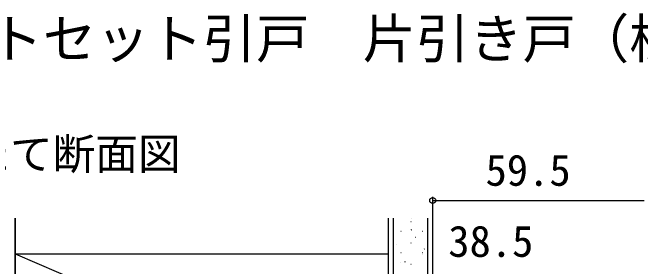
# Model space of a CAD drawing. Units: millimetres, scale not verified. Extents: x -525 to 525, y -783 to 780.
# Drawn here: x -434.7 to -257.9, y -133.5 to -62 of the extents above; entities that cross this region are included whole.
import ezdxf
from ezdxf.enums import TextEntityAlignment as Align

# ---------------------------------------------------------------- set-up
doc = ezdxf.new("R2010")
doc.units = ezdxf.units.MM
doc.header["$LTSCALE"] = 4
for name, color, linetype in [('0-1_USER1', 3, 'Continuous'), ('0-5_YKK_D', 6, 'Continuous'), ('0-7_YSS_K', 3, 'Continuous')]:
    doc.layers.add(name, color=color, linetype=linetype)
doc.styles.add('ＭＳ ゴシック', font='')
doc.styles.get('ＭＳ ゴシック').set_extended_font_data('MS Gothic')

msp = doc.modelspace()

# ---------------------------------------------------------------- linework, layer by layer
at = {"layer": '0-5_YKK_D'}
for p, q in [((-316.407, -133.016), (-316.407, -113.891)), ((-316.407, -114.891), (-256.907, -114.891))]:
    msp.add_line(p, q, dxfattribs=at)
msp.add_circle((-316.407, -114.891), 0.85, dxfattribs=at)
at = {"layer": '0-7_YSS_K'}
for p, q in [((-328.907, -119.886), (-328.907, -219.886)), ((-327.407, -219.886), (-327.407, -119.886)), ((-322.408, -119.96), (-322.389, -119.953)), ((-317.907, -119.886), (-317.907, -219.886)), ((-316.407, -219.886), (-316.407, -119.886)), ((-322.558, -120.816), (-322.458, -120.816)), ((-325.408, -123.566), (-325.308, -123.566)), ((-322.455, -123.181), (-322.289, -123.07)), ((-319.328, -123.566), (-319.228, -123.566)), ((-321.21, -125.218), (-321.191, -125.211)), ((-326.696, -127.16), (-326.677, -127.154)), ((-322.558, -126.796), (-322.458, -126.796)), ((-318.846, -128.627), (-318.679, -128.517)), ((-433.907, -129.886), (-328.907, -174.886)), ((-433.907, -129.886), (-328.907, -129.886)), ((-325.408, -129.546), (-325.308, -129.546)), ((-319.328, -129.546), (-319.228, -129.546)), ((-319.258, -130.208), (-319.239, -130.202)), ((-325.498, -132.418), (-325.48, -132.411)), ((-324.224, -132.187), (-324.057, -132.077)), ((-322.558, -132.776), (-322.458, -132.776))]:
    msp.add_line(p, q, dxfattribs=at)
msp.add_lwpolyline([(-433.907, -119.886), (-433.907, -219.886), (-433.907, -119.886)], dxfattribs=at)

# ---------------------------------------------------------------- texts
at = {"layer": '0-1_USER1', "style": 'ＭＳ ゴシック'}
for s, height, p in [('■アウトセット引戸\u3000片引き戸（標準）開放枠納まり\u3000土間納まり例（土間×土間）', 11, (-486.153, -78.127)), ('●たて断面図', 8.798, (-459.373, -108.818))]:
    msp.add_text(s, height=height, dxfattribs=at).set_placement(p, align=Align.BOTTOM_LEFT)
at = {"layer": '0-5_YKK_D', "style": 'ＭＳ ゴシック'}
for s, p in [('59.5', (-301.521, -113.391)), ('38.5', (-312.021, -133.391))]:
    msp.add_text(s, height=8.798, dxfattribs=at).set_placement(p, align=Align.BOTTOM_LEFT)

doc.saveas('drawing.dxf')
